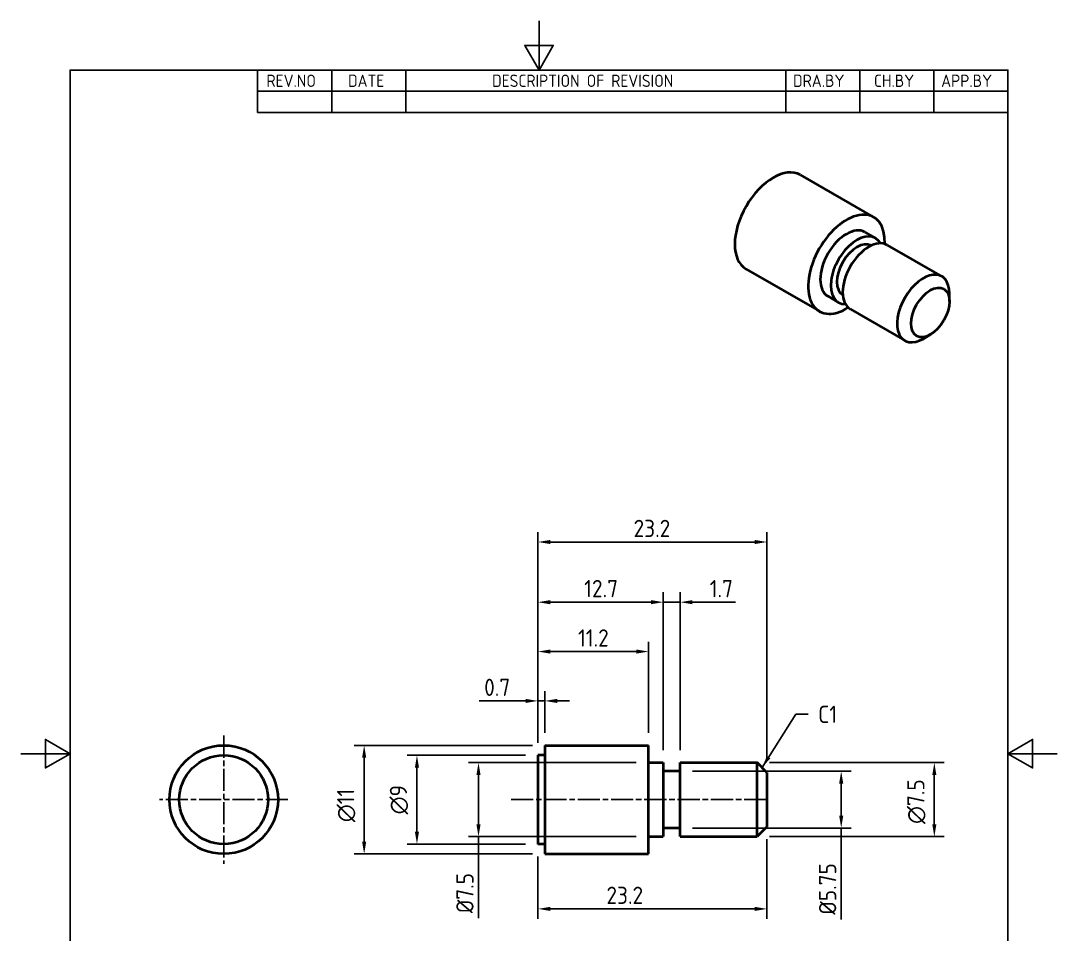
# Model space of a CAD drawing. Header units: millimetres. Extents: x 0 to 105, y 0 to 149.
# Drawn here: x 0 to 105, y 56 to 148.5 of the extents above; entities that cross this region are included whole.
import ezdxf

# ---------------------------------------------------------------- set-up
doc = ezdxf.new("R2010")
doc.units = ezdxf.units.MM
doc.header["$LTSCALE"] = 0.5
doc.linetypes.add('CHAIN', pattern=[0.35429999999999995, 0.2362, -0.0295, 0.0591, -0.0295])
doc.layers.get('0').update_dxf_attribs({"color": 3, "lineweight": 25})
for name, color, linetype, lineweight in [('가시적인 것(ISO)', 3, 'Continuous', 40), ('경계(ISO)', 7, 'Continuous', 25), ('기호(ISO)', 5, 'Continuous', 25), ('중심 표식(ISO)', 1, 'Continuous', 25), ('중심선(ISO)', 1, 'Continuous', 25), ('치수(ISO)', 2, 'Continuous', 25)]:
    doc.layers.add(name, color=color, linetype=linetype, lineweight=lineweight)
doc.styles.add('ISO Proportiona M2B', font='isocp.shx')
doc.styles.add('치수 텍스트_PSTEK_POSCO', font='isocp.shx')
doc.dimstyles.new('치수_PSTEK_POSCO', dxfattribs={"dimscale": 0.5, "dimtxt": 3.5, "dimasz": 2.5, "dimexe": 2, "dimexo": 2.5, "dimgap": 1, "dimtad": 1, "dimrnd": 1e-08, "dimdsep": 46, "dimtxsty": '치수 텍스트_PSTEK_POSCO', "dimcen": 0.09, "dimdle": 10, "dimclrd": 7, "dimclre": 7, "dimclrt": 2, "dimadec": 1, "dimazin": 2, "dimtfac": 1, "dimtmove": 0, "dimatfit": 3, "dimfxl": 0, "dimtolj": 1, "dimlwd": -1, "dimlwe": -1, "dimarcsym": 0})
doc.dimstyles.new('치수_PSTEK_POSCO$7', dxfattribs={"dimscale": 0.5, "dimtxt": 3.5, "dimasz": 2.5, "dimexe": 2, "dimexo": 2.5, "dimgap": 1, "dimtad": 1, "dimrnd": 1e-08, "dimdsep": 46, "dimtxsty": '치수 텍스트_PSTEK_POSCO', "dimcen": 0.09, "dimdle": 10, "dimclrd": 7, "dimclre": 7, "dimclrt": 2, "dimadec": 1, "dimazin": 2, "dimtfac": 1, "dimtmove": 0, "dimatfit": 3, "dimfxl": 0, "dimtolj": 1, "dimlwd": -1, "dimlwe": -1, "dimarcsym": 0})

# ---------------------------------------------------------------- blocks, each defined once
blk = doc.blocks.new('경계 Default Border')
at = {"layer": '경계(ISO)', "flags": 128}
for points in [[(105, 297.0000076293945), (105, 287.0000076293945), (102.1132469177246, 292.0000076293945), (107.8867530822754, 292.0000076293945), (105, 287.0000076293945)], [(10, 10), (10, 287.0000076293945), (200, 287.0000076293945), (200, 10), (10, 10)], [(0, 148.5000038146973), (10, 148.5000038146973), (5, 151.3867473602295), (5, 145.6132507324219), (10, 148.5000038146973)], [(210, 148.5000038146973), (200, 148.5000038146973), (205, 151.3867473602295), (205, 145.6132507324219), (200, 148.5000038146973)]]:
    blk.add_lwpolyline(points, dxfattribs=at)
blk = doc.blocks.new('리비전 내역')
at = {"layer": '기호(ISO)'}
for p, q in [((48.00000000000001, 287.0000076293945), (200, 287.0000076293945)), ((48.00000000000001, 287.0000076293945), (48.00000000000001, 282.7200076293945)), ((63.00000000000001, 287.0000076293945), (63.00000000000001, 282.7200076293945)), ((78, 287.0000076293945), (78, 282.7200076293945)), ((155, 287.0000076293945), (155, 282.7200076293945)), ((170, 287.0000076293945), (170, 282.7200076293945)), ((185, 287.0000076293945), (185, 282.7200076293945)), ((200, 287.0000076293945), (200, 282.7200076293945)), ((48.00000000000001, 282.7200076293945), (200, 282.7200076293945)), ((48.00000000000001, 282.7200076293945), (48.00000000000001, 278.4400076293945)), ((63.00000000000001, 282.7200076293945), (63.00000000000001, 278.4400076293945)), ((78, 282.7200076293945), (78, 278.4400076293945)), ((155, 282.7200076293945), (155, 278.4400076293945)), ((170, 282.7200076293945), (170, 278.4400076293945)), ((185, 282.7200076293945), (185, 278.4400076293945)), ((200, 282.7200076293945), (200, 278.4400076293945)), ((48.00000000000001, 278.4400076293945), (200, 278.4400076293945))]:
    blk.add_line(p, q, dxfattribs=at)
at = {"layer": '기호(ISO)', "color": 2, "char_height": 2.5, "attachment_point": 7, "style": 'ISO Proportiona M2B'}
for s, insert in [('REV.NO', (49.7871163682308, 283.5831900503393)), ('DATE', (66.31423177283666, 283.5831900503393)), ('DESCRIPTION OF REVISION', (95.50702043336295, 283.5831900503393)), ('DRA.BY', (156.4757339553203, 283.5831900503393)), ('CH.BY', (172.8642915086116, 283.5831900503393)), ('APP.BY', (186.4777339604403, 283.5831900503393))]:
    blk.add_mtext(s, dxfattribs=dict(at, insert=insert))
blk = doc.blocks.new('*D23')
at = {"layer": 'Defpoints', "color": 0, "transparency": 16777216}
for p in [(40.13555596969413, 74.10171294828528), (52.39409543846645, 74.10171294828528), (52.39409543846645, 65.10171294828528)]:
    blk.add_point(p, dxfattribs=at)
at = {"layer": '치수(ISO)', "color": 7, "transparency": 16777216}
for p, q in [((51.14409543846645, 74.10171294828528), (39.13555596969413, 74.10171294828528)), ((40.13555596969413, 66.35171294828528), (40.13555596969413, 72.85171294828528)), ((51.14409543846645, 65.10171294828528), (39.13555596969413, 65.10171294828528))]:
    blk.add_line(p, q, dxfattribs=at)
for points in [[(39.9272226363608, 72.85171294828528), (40.34388930302747, 72.85171294828528), (40.13555596969413, 74.10171294828528)], [(39.9272226363608, 66.35171294828528), (40.34388930302747, 66.35171294828528), (40.13555596969413, 65.10171294828528)]]:
    blk.add_solid(points, dxfattribs=at)
at = {"layer": '치수(ISO)', "color": 2, "transparency": 16777216, "insert": (38.31903169314059, 68.11192542207486), "char_height": 1.75, "attachment_point": 4, "rotation": 90, "style": '치수 텍스트_PSTEK_POSCO'}
blk.add_mtext('\\A1;\\fAIGDT|b0|i0;\\H1.7500;\\ln\\fisocp|b0|i0;\\H1.7500;9', dxfattribs=at)
blk = doc.blocks.new('*D24')
at = {"layer": 'Defpoints', "color": 0, "transparency": 16777216}
for p in [(74.59409543846645, 73.35171294828528), (74.59409543846645, 65.85171294828528), (92.54603595855615, 65.85171294828528)]:
    blk.add_point(p, dxfattribs=at)
at = {"layer": '치수(ISO)', "color": 7, "transparency": 16777216}
for p, q in [((75.84409543846645, 73.35171294828528), (93.54603595855615, 73.35171294828528)), ((92.54603595855615, 72.10171294828528), (92.54603595855615, 67.10171294828528)), ((75.84409543846645, 65.85171294828528), (93.54603595855615, 65.85171294828528))]:
    blk.add_line(p, q, dxfattribs=at)
for points in [[(92.33770262522282, 72.10171294828528), (92.75436929188947, 72.10171294828528), (92.54603595855615, 73.35171294828528)], [(92.33770262522282, 67.10171294828528), (92.75436929188947, 67.10171294828528), (92.54603595855615, 65.85171294828528)]]:
    blk.add_solid(points, dxfattribs=at)
at = {"layer": '치수(ISO)', "color": 2, "transparency": 16777216, "insert": (90.7295116820026, 67.13999627919752), "char_height": 1.75, "attachment_point": 4, "rotation": 90, "style": '치수 텍스트_PSTEK_POSCO'}
blk.add_mtext('\\A1;\\fAIGDT|b0|i0;\\H1.7500;\\ln\\fisocp|b0|i0;\\H1.7500;7.5', dxfattribs=at)
blk = doc.blocks.new('*D25')
at = {"layer": 'Defpoints', "color": 0, "transparency": 16777216}
for p in [(75.59409543846644, 66.85171294828528), (52.39409543846645, 65.10171294828528), (75.59409543846644, 58.53494298365651)]:
    blk.add_point(p, dxfattribs=at)
at = {"layer": '치수(ISO)', "color": 7, "transparency": 16777216}
for p, q in [((75.59409543846644, 65.60171294828528), (75.59409543846644, 57.53494298365651)), ((52.39409543846645, 63.85171294828528), (52.39409543846645, 57.53494298365651)), ((53.64409543846645, 58.53494298365651), (74.34409543846644, 58.53494298365651))]:
    blk.add_line(p, q, dxfattribs=at)
for points in [[(53.64409543846645, 58.74327631698984), (53.64409543846645, 58.32660965032317), (52.39409543846645, 58.53494298365651)], [(74.34409543846644, 58.74327631698984), (74.34409543846644, 58.32660965032317), (75.59409543846644, 58.53494298365651)]]:
    blk.add_solid(points, dxfattribs=at)
at = {"layer": '치수(ISO)', "color": 2, "transparency": 16777216, "insert": (59.33182427704913, 59.91011522775099), "char_height": 1.75, "attachment_point": 4, "style": '치수 텍스트_PSTEK_POSCO'}
blk.add_mtext('\\A1;23.2', dxfattribs=at)
blk = doc.blocks.new('*D26')
at = {"layer": 'Defpoints', "color": 0, "transparency": 16777216}
for p in [(63.59409543846645, 73.35171294828528), (46.37233049652555, 65.85171294828528), (63.59409543846645, 65.85171294828528)]:
    blk.add_point(p, dxfattribs=at)
at = {"layer": '치수(ISO)', "color": 7, "transparency": 16777216}
for p, q in [((62.34409543846645, 73.35171294828528), (45.37233049652555, 73.35171294828528)), ((46.37233049652555, 72.10171294828528), (46.37233049652555, 67.10171294828528)), ((62.34409543846645, 65.85171294828528), (45.37233049652555, 65.85171294828528)), ((46.37233049652555, 65.85171294828528), (46.37233049652555, 57.60037806381716))]:
    blk.add_line(p, q, dxfattribs=at)
for points in [[(46.16399716319221, 72.10171294828528), (46.58066382985889, 72.10171294828528), (46.37233049652555, 73.35171294828528)], [(46.16399716319221, 67.10171294828528), (46.58066382985889, 67.10171294828528), (46.37233049652555, 65.85171294828528)]]:
    blk.add_solid(points, dxfattribs=at)
at = {"layer": '치수(ISO)', "color": 2, "transparency": 16777216, "insert": (44.99733049652554, 58.10037806381716), "char_height": 1.75, "attachment_point": 4, "rotation": 90, "style": '치수 텍스트_PSTEK_POSCO'}
blk.add_mtext('\\A1;Ø7.5', dxfattribs=at)
blk = doc.blocks.new('*D27')
at = {"layer": 'Defpoints', "color": 0, "transparency": 16777216}
for p in [(53.09409543846645, 79.60171294828528), (53.09409543846645, 75.10171294828528), (52.39409543846645, 74.10171294828528)]:
    blk.add_point(p, dxfattribs=at)
at = {"layer": '치수(ISO)', "color": 7, "transparency": 16777216}
for p, q in [((52.39409543846645, 75.35171294828528), (52.39409543846645, 80.60171294828528)), ((53.09409543846645, 76.35171294828528), (53.09409543846645, 80.60171294828528)), ((51.14409543846645, 79.60171294828528), (46.44271748571055, 79.60171294828528)), ((53.09409543846645, 79.60171294828528), (52.39409543846645, 79.60171294828528)), ((54.34409543846645, 79.60171294828528), (55.59409543846645, 79.60171294828528))]:
    blk.add_line(p, q, dxfattribs=at)
for points in [[(51.14409543846645, 79.81004628161861), (51.14409543846645, 79.39337961495195), (52.39409543846645, 79.60171294828528)], [(54.34409543846645, 79.81004628161861), (54.34409543846645, 79.39337961495195), (53.09409543846645, 79.60171294828528)]]:
    blk.add_solid(points, dxfattribs=at)
at = {"layer": '치수(ISO)', "color": 2, "transparency": 16777216, "insert": (46.94271748571055, 80.97671294828528), "char_height": 1.75, "attachment_point": 4, "style": '치수 텍스트_PSTEK_POSCO'}
blk.add_mtext('\\A1;0.7', dxfattribs=at)
blk = doc.blocks.new('*D28')
at = {"layer": 'Defpoints', "color": 0, "transparency": 16777216}
for p in [(63.59409543846645, 84.60171294828528), (63.59409543846645, 75.10171294828528), (52.39409543846645, 74.10171294828528)]:
    blk.add_point(p, dxfattribs=at)
at = {"layer": '치수(ISO)', "color": 7, "transparency": 16777216}
for p, q in [((52.39409543846645, 75.35171294828528), (52.39409543846645, 85.60171294828528)), ((63.59409543846645, 76.35171294828528), (63.59409543846645, 85.60171294828528)), ((53.64409543846645, 84.60171294828528), (62.34409543846645, 84.60171294828528))]:
    blk.add_line(p, q, dxfattribs=at)
for points in [[(53.64409543846645, 84.81004628161861), (53.64409543846645, 84.39337961495195), (52.39409543846645, 84.60171294828528)], [(62.34409543846645, 84.81004628161861), (62.34409543846645, 84.39337961495195), (63.59409543846645, 84.60171294828528)]]:
    blk.add_solid(points, dxfattribs=at)
at = {"layer": '치수(ISO)', "color": 2, "transparency": 16777216, "insert": (56.4540437652381, 85.97688519237977), "char_height": 1.75, "attachment_point": 4, "style": '치수 텍스트_PSTEK_POSCO'}
blk.add_mtext('\\A1;11.2', dxfattribs=at)
blk = doc.blocks.new('*D29')
at = {"layer": 'Defpoints', "color": 0, "transparency": 16777216}
for p in [(65.09409543846645, 89.60171294828528), (52.39409543846645, 74.10171294828528), (65.09409543846645, 73.35171294828528)]:
    blk.add_point(p, dxfattribs=at)
at = {"layer": '치수(ISO)', "color": 7, "transparency": 16777216}
for p, q in [((52.39409543846645, 75.35171294828528), (52.39409543846645, 90.60171294828528)), ((65.09409543846645, 74.60171294828528), (65.09409543846645, 90.60171294828528)), ((53.64409543846645, 89.60171294828528), (63.84409543846645, 89.60171294828528))]:
    blk.add_line(p, q, dxfattribs=at)
for points in [[(53.64409543846645, 89.81004628161861), (53.64409543846645, 89.39337961495195), (52.39409543846645, 89.60171294828528)], [(63.84409543846645, 89.81004628161861), (63.84409543846645, 89.39337961495195), (65.09409543846645, 89.60171294828528)]]:
    blk.add_solid(points, dxfattribs=at)
at = {"layer": '치수(ISO)', "color": 2, "transparency": 16777216, "insert": (57.08159543846646, 90.97688519237977), "char_height": 1.75, "attachment_point": 4, "style": '치수 텍스트_PSTEK_POSCO'}
blk.add_mtext('\\A1;12.7', dxfattribs=at)
blk = doc.blocks.new('*D30')
at = {"layer": 'Defpoints', "color": 0, "transparency": 16777216}
for p in [(75.59409543846644, 95.69861308063886), (52.39409543846645, 74.10171294828528), (75.59409543846644, 72.3517129482853)]:
    blk.add_point(p, dxfattribs=at)
at = {"layer": '치수(ISO)', "color": 7, "transparency": 16777216}
for p, q in [((52.39409543846645, 75.35171294828528), (52.39409543846645, 96.69861308063886)), ((75.59409543846644, 73.6017129482853), (75.59409543846644, 96.69861308063886)), ((53.64409543846645, 95.69861308063886), (74.34409543846644, 95.69861308063886))]:
    blk.add_line(p, q, dxfattribs=at)
for points in [[(53.64409543846645, 95.9069464139722), (53.64409543846645, 95.49027974730554), (52.39409543846645, 95.69861308063886)], [(74.34409543846644, 95.9069464139722), (74.34409543846644, 95.49027974730554), (75.59409543846644, 95.69861308063886)]]:
    blk.add_solid(points, dxfattribs=at)
at = {"layer": '치수(ISO)', "color": 2, "transparency": 16777216, "insert": (62.08182427704912, 97.07378532473335), "char_height": 1.75, "attachment_point": 4, "style": '치수 텍스트_PSTEK_POSCO'}
blk.add_mtext('\\A1;23.2', dxfattribs=at)
blk = doc.blocks.new('*D31')
at = {"layer": 'Defpoints', "color": 0, "transparency": 16777216}
for p in [(66.79409543846646, 89.60171294828528), (65.09409543846645, 73.35171294828528), (66.79409543846646, 73.35171294828528)]:
    blk.add_point(p, dxfattribs=at)
at = {"layer": '치수(ISO)', "color": 7, "transparency": 16777216}
for p, q in [((65.09409543846645, 74.60171294828528), (65.09409543846645, 90.60171294828528)), ((66.79409543846646, 74.60171294828528), (66.79409543846646, 90.60171294828528)), ((63.84409543846645, 89.60171294828528), (62.59409543846645, 89.60171294828528)), ((65.09409543846645, 89.60171294828528), (66.79409543846646, 89.60171294828528)), ((68.04409543846646, 89.60171294828528), (72.39409543846645, 89.60171294828528))]:
    blk.add_line(p, q, dxfattribs=at)
for points in [[(63.84409543846645, 89.81004628161861), (63.84409543846645, 89.39337961495195), (65.09409543846645, 89.60171294828528)], [(68.04409543846646, 89.81004628161861), (68.04409543846646, 89.39337961495195), (66.79409543846646, 89.60171294828528)]]:
    blk.add_solid(points, dxfattribs=at)
at = {"layer": '치수(ISO)', "color": 2, "transparency": 16777216, "insert": (69.79409543846646, 90.97671294828528), "char_height": 1.75, "attachment_point": 4, "style": '치수 텍스트_PSTEK_POSCO'}
blk.add_mtext('\\A1;1.7', dxfattribs=at)
blk = doc.blocks.new('*D32')
at = {"layer": 'Defpoints', "color": 0, "transparency": 16777216}
for p in [(66.79409543846646, 72.47671294828528), (83.1130478172566, 72.47671294828528), (66.79409543846646, 66.7267129482853)]:
    blk.add_point(p, dxfattribs=at)
at = {"layer": '치수(ISO)', "color": 7, "transparency": 16777216}
for p, q in [((68.04409543846646, 72.47671294828528), (84.1130478172566, 72.47671294828528)), ((83.1130478172566, 71.22671294828528), (83.1130478172566, 67.9767129482853)), ((68.04409543846646, 66.7267129482853), (84.1130478172566, 66.7267129482853)), ((83.1130478172566, 66.7267129482853), (83.1130478172566, 57.44949642971574))]:
    blk.add_line(p, q, dxfattribs=at)
for points in [[(82.90471448392327, 71.22671294828528), (83.32138115058993, 71.22671294828528), (83.1130478172566, 72.47671294828528)], [(82.90471448392327, 67.9767129482853), (83.32138115058993, 67.9767129482853), (83.1130478172566, 66.7267129482853)]]:
    blk.add_solid(points, dxfattribs=at)
at = {"layer": '치수(ISO)', "color": 2, "transparency": 16777216, "insert": (81.73804781725659, 57.94949642971576), "char_height": 1.75, "attachment_point": 4, "rotation": 90, "style": '치수 텍스트_PSTEK_POSCO'}
blk.add_mtext('\\A1;Ø5.75', dxfattribs=at)
blk = doc.blocks.new('*D33')
at = {"layer": 'Defpoints', "color": 0, "transparency": 16777216}
for p in [(34.79055629265277, 75.10171294828528), (53.09409543846645, 75.10171294828528), (53.09409543846645, 64.10171294828528)]:
    blk.add_point(p, dxfattribs=at)
at = {"layer": '치수(ISO)', "color": 7, "transparency": 16777216}
for p, q in [((51.84409543846645, 75.10171294828528), (33.79055629265277, 75.10171294828528)), ((34.79055629265277, 65.35171294828528), (34.79055629265277, 73.85171294828528)), ((51.84409543846645, 64.10171294828528), (33.79055629265277, 64.10171294828528))]:
    blk.add_line(p, q, dxfattribs=at)
for points in [[(34.58222295931944, 73.85171294828528), (34.99888962598611, 73.85171294828528), (34.79055629265277, 75.10171294828528)], [(34.58222295931944, 65.35171294828528), (34.99888962598611, 65.35171294828528), (34.79055629265277, 64.10171294828528)]]:
    blk.add_solid(points, dxfattribs=at)
at = {"layer": '치수(ISO)', "color": 2, "transparency": 16777216, "insert": (32.97403201609923, 67.32047855562182), "char_height": 1.75, "attachment_point": 4, "rotation": 90, "style": '치수 텍스트_PSTEK_POSCO'}
blk.add_mtext('\\A1;\\fAIGDT|b0|i0;\\H1.7500;\\ln\\fisocp|b0|i0;\\H1.7500;11', dxfattribs=at)

msp = doc.modelspace()

# ---------------------------------------------------------------- linework, layer by layer
at = {"layer": '가시적인 것(ISO)'}
for p, q in [((78.9694321749778, 132.8756272149337), (86.39405337743766, 128.6000722201148)), ((85.52074700716533, 127.0835512068605), (86.58140717894531, 126.4727576361721)), ((87.78348870696261, 125.7805249227253), (93.2989216002185, 122.6043983551455)), ((73.4800778475518, 123.3432094173354), (80.90469905001164, 119.0676544225165)), ((94.07920123622718, 120.0673029687381), (94.079201236227, 120.881694396323)), ((81.77800542028396, 120.5841754357708), (82.83866559206395, 119.9733818650824)), ((84.04074712008125, 119.2811491516355), (89.55618001333713, 116.1050225840558)), ((92.14217793008021, 116.7036076529475), (91.43780581875383, 116.2948371475176)), ((53.09409543846645, 75.10171294828528), (53.09409543846645, 64.10171294828528)), ((53.09409543846645, 75.10171294828528), (63.59409543846645, 75.10171294828528)), ((63.59409543846645, 64.10171294828528), (63.59409543846645, 75.10171294828528)), ((52.39409543846645, 74.10171294828528), (52.39409543846645, 65.10171294828528)), ((53.09409543846645, 74.10171294828528), (52.39409543846645, 74.10171294828528)), ((63.59409543846645, 73.35171294828528), (65.09409543846645, 73.35171294828528)), ((65.09409543846645, 73.35171294828528), (65.09409543846645, 65.85171294828528)), ((66.79409543846646, 72.4767129482853), (65.09409543846645, 72.4767129482853)), ((66.79409543846646, 65.85171294828528), (66.79409543846646, 73.35171294828528)), ((66.79409543846646, 73.35171294828528), (74.59409543846645, 73.35171294828528)), ((74.59409543846645, 65.85171294828528), (74.59409543846645, 73.35171294828528)), ((75.59409543846644, 72.3517129482853), (74.59409543846645, 73.35171294828528)), ((75.59409543846644, 72.3517129482853), (75.59409543846644, 66.85171294828528)), ((66.79409543846646, 66.7267129482853), (65.09409543846645, 66.7267129482853)), ((75.59409543846644, 66.8517129482853), (74.59409543846645, 65.85171294828528)), ((53.09409543846645, 65.10171294828528), (52.39409543846645, 65.10171294828528)), ((63.59409543846645, 65.85171294828528), (65.09409543846645, 65.85171294828528)), ((66.79409543846646, 65.85171294828528), (74.59409543846645, 65.85171294828528)), ((53.09409543846645, 64.10171294828528), (63.59409543846645, 64.10171294828528))]:
    msp.add_line(p, q, dxfattribs=at)
for centre, radius in [((20.56332751820329, 69.60171294828528), 5.5), ((20.56332751820308, 69.60171294828528), 4.5)]:
    msp.add_circle(centre, radius, dxfattribs=at)
for centre, major_axis, ratio, start_param, end_param in [((76.22475501126479, 128.1094183161345), (-2.744677163713003, -4.766208898799166), 0.578093115915639, 3.141592674663213, 6.283185307179585), ((83.64937621372464, 123.8338633213157), (2.744677163713002, 4.766208898799166), 0.5780931159156392, 5.455420197449467, 10.25254307049949), ((83.64937621372464, 123.8338633213157), (-1.871370793440684, -3.249687885544886), 0.5780931159156392, 3.141592653589793, 6.283185307179586), ((84.71003638550462, 123.2230697506272), (-1.871370793440684, -3.249687885544888), 0.578093115915639, 2.815929653872836, 6.608848306896547), ((84.71003638550462, 123.2230697506272), (-1.434717608304524, -2.491427378917746), 0.578093115915639, 3.144429628620731, 6.280348332148657), ((85.91211791352194, 122.5308370371804), (1.871370793440685, 3.249687885544887), 0.578093115915639, 2.560655585428024e-16, 3.141592653589793), ((91.42755080677782, 119.3547104696007), (1.871370793440684, 3.249687885544888), 0.578093115915639, 5.495853435359393, 10.21210983258956)]:
    msp.add_ellipse(centre, major_axis=major_axis, ratio=ratio, start_param=start_param, end_param=end_param, dxfattribs=at)
msp.add_ellipse((92.13465758796447, 118.9475147558084), major_axis=(1.372338581856502, 2.383104449399584), ratio=0.5780931159156392, dxfattribs=at)
at = {"layer": '중심 표식(ISO)', "linetype": 'CHAIN', "ltscale": 19.05165100097656}
for p, q in [((20.56332751820329, 76.1017129482853), (20.56332751820329, 63.10171294828528)), ((27.06332751820329, 69.60171294828528), (14.06332751820329, 69.60171294828528))]:
    msp.add_line(p, q, dxfattribs=at)
at = {"layer": '중심선(ISO)', "linetype": 'CHAIN', "ltscale": 19.05165100097656}
msp.add_line((49.66899493392358, 69.60171294828528), (75.78206224537568, 69.60171294828528), dxfattribs=at)

# ---------------------------------------------------------------- block references
at = {"xscale": 0.5, "yscale": 0.5, "zscale": 0.5}
msp.add_blockref('경계 Default Border', (0, 0), dxfattribs=at)
at = {"layer": '기호(ISO)', "xscale": 0.5, "yscale": 0.5, "zscale": 0.5}
msp.add_blockref('리비전 내역', (0, 0), dxfattribs=at)

# ---------------------------------------------------------------- texts
at = {"layer": '기호(ISO)', "color": 2, "insert": (80.77715101299407, 78.24337848857093), "char_height": 1.749999970197678, "attachment_point": 4, "style": '치수 텍스트_PSTEK_POSCO'}
msp.add_mtext('{C1}', dxfattribs=at)

# ---------------------------------------------------------------- dimensions: what is measured, and where the dimension line sits
at = {"layer": '치수(ISO)', "color": 7}
for base, p2, override, picture, middle in [((75.59409543846644, 95.69861308063886), (75.59409543846644, 72.3517129482853), {"dimdec": 2, "dimtp": 0, "dimtm": -0, "dimtdec": 2, "dimtofl": 0, "dimatfit": 1}, '*D30', (63.99409543846645, 95.69861308063886)), ((65.09409543846645, 89.60171294828528), (65.09409543846645, 73.35171294828528), {"dimdec": 2, "dimtp": 0, "dimtm": -0, "dimtdec": 2, "dimtofl": 0, "dimatfit": 1}, '*D29', (58.74409543846646, 89.60171294828528)), ((63.59409543846645, 84.60171294828528), (63.59409543846645, 75.10171294828528), {"dimdec": 2, "dimtp": 0, "dimtm": -0, "dimtdec": 2, "dimtofl": 0, "dimatfit": 1}, '*D28', (57.99409543846645, 84.60171294828528)), ((53.09409543846645, 79.60171294828528), (53.09409543846645, 75.10171294828528), {"dimdec": 2, "dimtp": 0, "dimtm": -0, "dimtdec": 2, "dimtofl": 1, "dimatfit": 1}, '*D27', (48.1684064620885, 79.60171294828528))]:
    dim = msp.add_linear_dim(base=base, p1=(52.39409543846645, 74.10171294828528), p2=p2, angle=180, dimstyle='치수_PSTEK_POSCO', override=override, dxfattribs=at)
    dim.commit()
    dim.dimension.update_dxf_attribs({"geometry": picture, "text_midpoint": middle, "dimtype": 160})
for base, p1, p2, override, picture, middle in [((66.79409543846646, 89.60171294828528), (65.09409543846645, 73.35171294828528), (66.79409543846646, 73.35171294828528), {"dimdec": 2, "dimtp": 0, "dimtm": -0, "dimtdec": 2, "dimtofl": 1, "dimatfit": 1}, '*D31', (70.84409543846645, 89.60171294828528)), ((75.59409543846644, 58.53494298365651), (52.39409543846645, 65.10171294828528), (75.59409543846644, 66.85171294828528), {"dimdec": 2, "dimtp": 0, "dimtm": -0, "dimtdec": 2, "dimtofl": 0, "dimatfit": 1}, '*D25', (61.24409543846645, 58.53494298365651))]:
    dim = msp.add_linear_dim(base=base, p1=p1, p2=p2, dimstyle='치수_PSTEK_POSCO', override=override, dxfattribs=at)
    dim.commit()
    dim.dimension.update_dxf_attribs({"geometry": picture, "text_midpoint": middle, "dimtype": 160})
for base, p1, p2, angle, text, override, picture, middle in [((34.79055629265277, 75.10171294828528), (53.09409543846645, 64.10171294828528), (53.09409543846645, 75.10171294828528), 90, '\\fAIGDT|b0|i0;\\H1.7500;\\ln\\fisocp|b0|i0;\\H1.7500;<>', {"dimdec": 2, "dimtp": 0, "dimtm": -0, "dimtdec": 2, "dimtofl": 0, "dimatfit": 1}, '*D33', (34.79055629265277, 69.10171294828528)), ((40.13555596969413, 74.10171294828528), (52.39409543846645, 65.10171294828528), (52.39409543846645, 74.10171294828528), 90, '\\fAIGDT|b0|i0;\\H1.7500;\\ln\\fisocp|b0|i0;\\H1.7500;<>', {"dimdec": 2, "dimtp": 0, "dimtm": -0, "dimtdec": 2, "dimtofl": 0, "dimatfit": 1}, '*D23', (40.13555596969412, 69.60171294828528)), ((46.37233049652555, 65.85171294828528), (63.59409543846645, 73.35171294828528), (63.59409543846645, 65.85171294828528), 270, 'Ø<>', {"dimdec": 2, "dimtp": 0, "dimtm": -0, "dimtdec": 2, "dimtofl": 0, "dimatfit": 2}, '*D26', (46.37233049652554, 60.10537175052481)), ((83.1130478172566, 72.47671294828528), (66.79409543846646, 66.7267129482853), (66.79409543846646, 72.47671294828528), 90, 'Ø<>', {"dimdec": 2, "dimtp": 0, "dimtm": -0, "dimtdec": 2, "dimtofl": 0, "dimatfit": 2}, '*D32', (83.11304781725659, 60.5669901164234)), ((92.54603595855615, 65.85171294828528), (74.59409543846645, 73.35171294828528), (74.59409543846645, 65.85171294828528), 90, '\\fAIGDT|b0|i0;\\H1.7500;\\ln\\fisocp|b0|i0;\\H1.7500;<>', {"dimdec": 2, "dimtp": 0, "dimtm": -0, "dimtdec": 2, "dimtofl": 0, "dimatfit": 1}, '*D24', (92.54603595855613, 69.60171294828528))]:
    dim = msp.add_linear_dim(base=base, p1=p1, p2=p2, angle=angle, text=text, dimstyle='치수_PSTEK_POSCO', override=override, dxfattribs=at)
    dim.commit()
    dim.dimension.update_dxf_attribs({"geometry": picture, "text_midpoint": middle, "dimtype": 160})

# ---------------------------------------------------------------- leaders
at = {"layer": '기호(ISO)', "color": 7, "annotation_type": 0, "has_hookline": 1, "hookline_direction": 0, "text_width": 1.656548266881354}
msp.add_leader([(75.09409543846645, 72.85171294828528), (78.52715101299407, 78.24337848857093), (79.77715101299407, 78.24337848857093)], dimstyle='치수_PSTEK_POSCO$7', override={"dimtad": 0}, dxfattribs=at)

doc.saveas('drawing.dxf')
